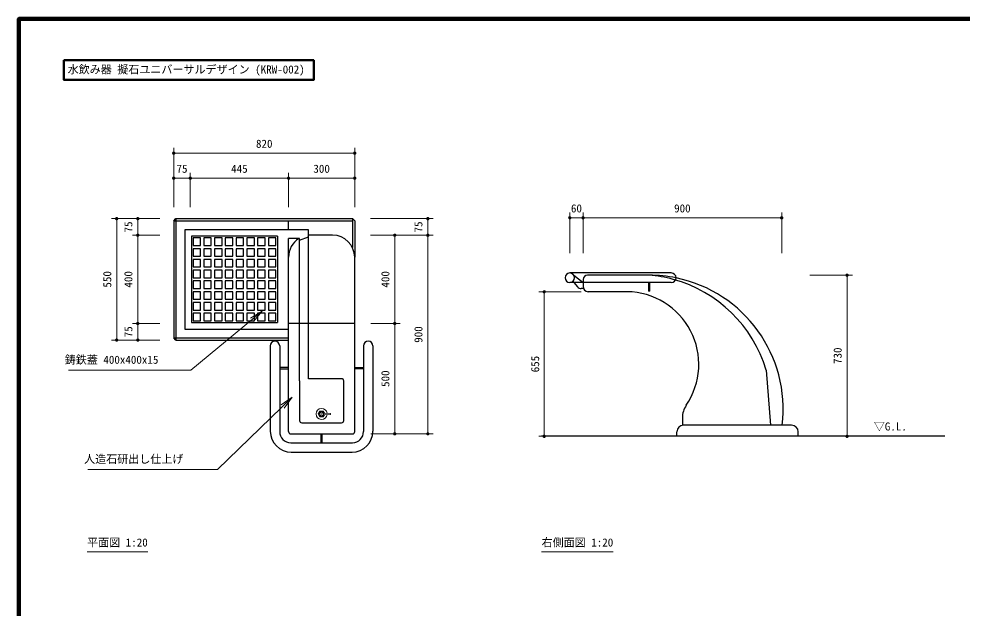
# Model space of a CAD drawing. Units: millimetres at full size, sheet at 1:20. Extents: x 300 to 8100, y 300 to 5640.
# Drawn here: x 300 to 4574, y 2970 to 5640 of the extents above; entities that cross this region are included whole.
import ezdxf
from ezdxf.enums import TextEntityAlignment as Align

# ---------------------------------------------------------------- set-up
doc = ezdxf.new("R2010")
doc.units = ezdxf.units.MM
doc.header["$LTSCALE"] = 20
for name, color, linetype, lineweight in [('D-STR-DIM\u3000寸法線、寸法値', 7, 'Continuous', 13), ('D-STR-HTXT\u3000旗上げ', 7, 'Continuous', 13), ('D-STR-TXT\u3000文字列', 7, 'Continuous', 13), ('D-STR\u3000構造物外形線', 1, 'Continuous', 25), ('D-TTL-FRAM\u3000タイトル枠、凡例図枠', 2, 'Continuous', 50), ('V-nasSTD', 3, 'Continuous', 140)]:
    doc.layers.add(name, color=color, linetype=linetype, lineweight=lineweight)
doc.styles.add('ＭＳ ゴシック', font='')
doc.styles.get('ＭＳ ゴシック').set_extended_font_data('MS Gothic')

# ---------------------------------------------------------------- blocks, each defined once
blk = doc.blocks.new('filled_dot')
at = {"color": 0, "linetype": 'Continuous', "lineweight": -2, "const_width": 1.25}
blk.add_lwpolyline([(-0.625, 0, 1), (0.625, 0, 1)], format="xyb", close=True, dxfattribs=at)
blk = doc.blocks.new('open_arrow')
at = {"color": 0, "linetype": 'Continuous', "lineweight": -2}
blk.add_lwpolyline([(7.5, 1.25), (0, 0), (7.5, -1.25)], dxfattribs=at)

msp = doc.modelspace()

# ---------------------------------------------------------------- linework, layer by layer
at = {"layer": 'D-STR-DIM\u3000寸法線、寸法値'}
for p, q in [((1001.92, 4786.8), (1001.92, 5055.5)), ((1821.92, 4786.8), (1821.92, 5055.5)), ((1821.92, 5031.5), (1001.92, 5031.5)), ((1001.92, 4786.8), (1001.92, 4942.15)), ((1076.92, 4918.15), (1001.92, 4918.15)), ((1076.92, 4786.8), (1076.92, 4942.15)), ((1076.92, 4786.8), (1076.92, 4942.15)), ((1521.92, 4918.15), (1076.92, 4918.15)), ((1521.92, 4786.8), (1521.92, 4942.15)), ((1521.92, 4786.8), (1521.92, 4942.15)), ((1821.92, 4918.15), (1521.92, 4918.15)), ((1821.92, 4786.8), (1821.92, 4942.15)), ((2796.62, 4577.99), (2796.62, 4762.58)), ((2856.62, 4577.99), (2856.62, 4762.58)), ((2856.62, 4577.99), (2856.62, 4762.58)), ((3756.62, 4577.99), (3756.62, 4762.58)), ((939.4, 4734.72), (719.19, 4734.72)), ((743.19, 4184.72), (743.19, 4734.72)), ((939.4, 4734.72), (814.81, 4734.72)), ((838.81, 4659.72), (838.81, 4734.72)), ((1893.28, 4734.72), (2177.22, 4734.72)), ((2153.22, 4659.72), (2153.22, 4734.72)), ((2856.62, 4738.58), (2796.62, 4738.58)), ((3756.62, 4738.58), (2856.62, 4738.58)), ((939.4, 4659.72), (814.81, 4659.72)), ((939.4, 4659.72), (814.81, 4659.72)), ((838.81, 4659.72), (838.81, 4259.72)), ((1893.28, 4659.72), (2177.22, 4659.72)), ((1893.28, 4659.72), (2177.22, 4659.72)), ((1893.28, 4659.72), (2027.41, 4659.72)), ((2003.41, 4659.72), (2003.41, 4259.72)), ((2153.22, 3759.72), (2153.22, 4659.72)), ((3883.62, 4478.54), (4076.87, 4478.54)), ((4052.87, 4478.54), (4052.87, 3748.54)), ((2848.5, 4403.33), (2656.5, 4403.33)), ((2680.5, 3748.54), (2680.5, 4403.33)), ((939.4, 4259.72), (814.81, 4259.72)), ((939.4, 4259.72), (814.81, 4259.72)), ((838.81, 4184.72), (838.81, 4259.72)), ((1895.44, 4259.72), (2027.41, 4259.72)), ((1895.44, 4259.72), (2027.41, 4259.72)), ((2003.41, 4259.72), (2003.41, 3759.72)), ((939.4, 4184.72), (719.19, 4184.72)), ((939.4, 4184.72), (814.81, 4184.72)), ((1895.44, 3759.72), (2177.22, 3759.72)), ((1895.44, 3759.72), (2027.41, 3759.72)), ((2848.5, 3748.54), (2656.5, 3748.54)), ((3864.85, 3748.54), (4076.87, 3748.54))]:
    msp.add_line(p, q, dxfattribs=at)
at = {"layer": 'D-STR-HTXT\u3000旗上げ'}
for points in [[(1402.8, 4314.94), (1078.86, 4048.44), (1070.86, 4048.44), (525.51, 4048.44), (798.18, 4048.44)], [(1538.1, 3925.62), (1199.83, 3598.33), (1191.83, 3598.33), (613.18, 3598.33), (902.5, 3598.33)]]:
    msp.add_lwpolyline(points, dxfattribs=at)
at = {"layer": 'D-STR-TXT\u3000文字列'}
for p, q in [((609.35, 3225.73), (884.35, 3225.73)), ((2668.72, 3225.73), (2993.72, 3225.73))]:
    msp.add_line(p, q, dxfattribs=at)
at = {"layer": 'D-STR\u3000構造物外形線'}
for p, q in [((1001.92, 4724.72), (1011.92, 4734.72)), ((1001.92, 4724.72), (1001.92, 4194.72)), ((1001.92, 4724.72), (1811.92, 4724.72)), ((1011.92, 4734.72), (1811.92, 4734.72)), ((1011.92, 4734.72), (1011.92, 4184.72)), ((1521.92, 4684.72), (1521.92, 4724.72)), ((1811.92, 4734.72), (1821.92, 4724.72)), ((1811.92, 4734.72), (1811.92, 4603.31)), ((1821.92, 4724.72), (1821.92, 4559.72)), ((1611.92, 4009.72), (1611.92, 4684.72)), ((1721.92, 4659.72), (1621.92, 4659.72)), ((1471.92, 4654.72), (1471.92, 4264.72)), ((1571.92, 4644.72), (1521.92, 4644.72)), ((1521.92, 3769.72), (1521.92, 4644.72)), ((1571.92, 4637.85), (1611.92, 4652.73)), ((1571.92, 3999.72), (1571.92, 4644.72)), ((1821.92, 3769.72), (1821.92, 4559.72)), ((3256.62, 4488.54), (2796.62, 4488.54)), ((3256.62, 4445.84), (2796.62, 4445.84)), ((2810.96, 4451.37), (2815.51, 4445.84)), ((2814.26, 4479.22), (2856.62, 4445.84)), ((2815.51, 4445.84), (2831.96, 4425.83)), ((2856.62, 4458.54), (2856.62, 4445.84)), ((2856.62, 4445.84), (2856.62, 4428.3)), ((3138.62, 4478.54), (2876.62, 4478.54)), ((3156.62, 4478.54), (3138.62, 4478.54)), ((2858.61, 4418.54), (2847.41, 4418.54)), ((3056.62, 4403.86), (2880.5, 4403.33)), ((3159.62, 4405.84), (3153.62, 4405.84)), ((1821.92, 4259.72), (1521.92, 4259.72)), ((1011.92, 4184.72), (1001.92, 4194.72)), ((1001.92, 4194.72), (1521.92, 4194.72)), ((1011.92, 4184.72), (1521.92, 4184.72)), ((1439.22, 4158.37), (1439.22, 3772.02)), ((1481.92, 4158.37), (1481.92, 3769.72)), ((1861.92, 4158.37), (1861.92, 3769.72)), ((1904.62, 4158.37), (1904.62, 3772.02)), ((3686.49, 4048.54), (3706.68, 3798.54)), ((1571.92, 3999.72), (1571.92, 3819.72)), ((1761.92, 4009.72), (1611.92, 4009.72)), ((1771.92, 3819.72), (1771.92, 3999.72)), ((1581.92, 3809.72), (1761.92, 3809.72)), ((3306.62, 3832.44), (3306.62, 3798.54)), ((3281.62, 3748.54), (3281.62, 3768.54)), ((3281.62, 3748.54), (3281.62, 3768.54)), ((3801.62, 3798.54), (3311.62, 3798.54)), ((3831.62, 3748.54), (3831.62, 3768.54)), ((3831.62, 3748.54), (3831.62, 3768.54)), ((1531.92, 3759.72), (1811.92, 3759.72)), ((1531.92, 3719.72), (1811.92, 3719.72)), ((4496.4, 3748.54), (2668.72, 3748.54)), ((1534.22, 3677.02), (1809.62, 3677.02))]:
    msp.add_line(p, q, dxfattribs=at)
at = {"layer": 'D-STR\u3000構造物外形線', "lineweight": 9}
for p, q in [((1664.12, 3863.22), (1656.33, 3849.72)), ((1656.33, 3849.72), (1664.12, 3836.22)), ((1664.41, 3862.72), (1656.9, 3849.72)), ((1656.9, 3849.72), (1664.41, 3836.72)), ((1667.01, 3858.22), (1662.1, 3849.72)), ((1662.1, 3849.72), (1667.01, 3841.22)), ((1679.71, 3863.22), (1664.12, 3863.22)), ((1679.42, 3862.72), (1664.41, 3862.72)), ((1676.82, 3858.22), (1667.01, 3858.22)), ((1681.73, 3849.72), (1676.82, 3858.22)), ((1676.82, 3841.22), (1681.73, 3849.72)), ((1684.85, 3853.31), (1679.42, 3862.72)), ((1685.51, 3853.18), (1679.71, 3863.22)), ((1686.84, 3853.04), (1711.92, 3852.22)), ((1711.92, 3847.22), (1686.84, 3846.39)), ((1711.92, 3852.22), (1711.92, 3847.22)), ((1664.12, 3836.22), (1679.71, 3836.22)), ((1664.41, 3836.72), (1679.42, 3836.72)), ((1667.01, 3841.22), (1676.82, 3841.22)), ((1679.42, 3836.72), (1684.85, 3846.13)), ((1679.71, 3836.22), (1685.51, 3846.26))]:
    msp.add_line(p, q, dxfattribs=at)
at = {"layer": 'D-STR\u3000構造物外形線'}
for points in [[(1611.92, 4684.72), (1051.92, 4684.72), (1051.92, 4234.72), (1521.92, 4234.72)], [(1471.92, 4654.72), (1081.92, 4654.72), (1081.92, 4264.72), (1471.92, 4264.72)], [(3159.62, 4405.84), (3159.62, 4445.84), (3153.62, 4445.84), (3153.62, 4405.84)], [(1521.92, 4059.72), (1481.92, 4059.72), (1481.92, 4053.72), (1521.92, 4053.72)], [(1821.92, 4059.72), (1861.92, 4059.72), (1861.92, 4053.72), (1821.92, 4053.72)], [(1668.92, 3759.72), (1668.92, 3719.72), (1674.92, 3719.72), (1674.92, 3759.72)]]:
    msp.add_lwpolyline(points, dxfattribs=at)
for points in [[(1123.35, 4647.41), (1089.23, 4647.41), (1089.23, 4613.28), (1123.35, 4613.28)], [(1172.1, 4647.41), (1137.98, 4647.41), (1137.98, 4613.28), (1172.1, 4613.28)], [(1220.85, 4647.41), (1186.73, 4647.41), (1186.73, 4613.28), (1220.85, 4613.28)], [(1269.6, 4647.41), (1235.48, 4647.41), (1235.48, 4613.28), (1269.6, 4613.28)], [(1318.35, 4647.41), (1284.23, 4647.41), (1284.23, 4613.28), (1318.35, 4613.28)], [(1367.1, 4647.41), (1332.98, 4647.41), (1332.98, 4613.28), (1367.1, 4613.28)], [(1415.85, 4647.41), (1381.73, 4647.41), (1381.73, 4613.28), (1415.85, 4613.28)], [(1464.6, 4647.41), (1430.48, 4647.41), (1430.48, 4613.28), (1464.6, 4613.28)], [(1123.35, 4598.66), (1089.23, 4598.66), (1089.23, 4564.53), (1123.35, 4564.53)], [(1172.1, 4598.66), (1137.98, 4598.66), (1137.98, 4564.53), (1172.1, 4564.53)], [(1220.85, 4598.66), (1186.73, 4598.66), (1186.73, 4564.53), (1220.85, 4564.53)], [(1269.6, 4598.66), (1235.48, 4598.66), (1235.48, 4564.53), (1269.6, 4564.53)], [(1318.35, 4598.66), (1284.23, 4598.66), (1284.23, 4564.53), (1318.35, 4564.53)], [(1367.1, 4598.66), (1332.98, 4598.66), (1332.98, 4564.53), (1367.1, 4564.53)], [(1415.85, 4598.66), (1381.73, 4598.66), (1381.73, 4564.53), (1415.85, 4564.53)], [(1464.6, 4598.66), (1430.48, 4598.66), (1430.48, 4564.53), (1464.6, 4564.53)], [(1123.35, 4549.91), (1089.23, 4549.91), (1089.23, 4515.78), (1123.35, 4515.78)], [(1172.1, 4549.91), (1137.98, 4549.91), (1137.98, 4515.78), (1172.1, 4515.78)], [(1220.85, 4549.91), (1186.73, 4549.91), (1186.73, 4515.78), (1220.85, 4515.78)], [(1269.6, 4549.91), (1235.48, 4549.91), (1235.48, 4515.78), (1269.6, 4515.78)], [(1318.35, 4549.91), (1284.23, 4549.91), (1284.23, 4515.78), (1318.35, 4515.78)], [(1367.1, 4549.91), (1332.98, 4549.91), (1332.98, 4515.78), (1367.1, 4515.78)], [(1415.85, 4549.91), (1381.73, 4549.91), (1381.73, 4515.78), (1415.85, 4515.78)], [(1464.6, 4549.91), (1430.48, 4549.91), (1430.48, 4515.78), (1464.6, 4515.78)], [(1123.35, 4501.16), (1089.23, 4501.16), (1089.23, 4467.03), (1123.35, 4467.03)], [(1172.1, 4501.16), (1137.98, 4501.16), (1137.98, 4467.03), (1172.1, 4467.03)], [(1220.85, 4501.16), (1186.73, 4501.16), (1186.73, 4467.03), (1220.85, 4467.03)], [(1269.6, 4501.16), (1235.48, 4501.16), (1235.48, 4467.03), (1269.6, 4467.03)], [(1318.35, 4501.16), (1284.23, 4501.16), (1284.23, 4467.03), (1318.35, 4467.03)], [(1367.1, 4501.16), (1332.98, 4501.16), (1332.98, 4467.03), (1367.1, 4467.03)], [(1415.85, 4501.16), (1381.73, 4501.16), (1381.73, 4467.03), (1415.85, 4467.03)], [(1464.6, 4501.16), (1430.48, 4501.16), (1430.48, 4467.03), (1464.6, 4467.03)], [(1123.35, 4452.41), (1089.23, 4452.41), (1089.23, 4418.28), (1123.35, 4418.28)], [(1172.1, 4452.41), (1137.98, 4452.41), (1137.98, 4418.28), (1172.1, 4418.28)], [(1220.85, 4452.41), (1186.73, 4452.41), (1186.73, 4418.28), (1220.85, 4418.28)], [(1269.6, 4452.41), (1235.48, 4452.41), (1235.48, 4418.28), (1269.6, 4418.28)], [(1318.35, 4452.41), (1284.23, 4452.41), (1284.23, 4418.28), (1318.35, 4418.28)], [(1367.1, 4452.41), (1332.98, 4452.41), (1332.98, 4418.28), (1367.1, 4418.28)], [(1415.85, 4452.41), (1381.73, 4452.41), (1381.73, 4418.28), (1415.85, 4418.28)], [(1464.6, 4452.41), (1430.48, 4452.41), (1430.48, 4418.28), (1464.6, 4418.28)], [(1123.35, 4403.66), (1089.23, 4403.66), (1089.23, 4369.53), (1123.35, 4369.53)], [(1172.1, 4403.66), (1137.98, 4403.66), (1137.98, 4369.53), (1172.1, 4369.53)], [(1220.85, 4403.66), (1186.73, 4403.66), (1186.73, 4369.53), (1220.85, 4369.53)], [(1269.6, 4403.66), (1235.48, 4403.66), (1235.48, 4369.53), (1269.6, 4369.53)], [(1318.35, 4403.66), (1284.23, 4403.66), (1284.23, 4369.53), (1318.35, 4369.53)], [(1367.1, 4403.66), (1332.98, 4403.66), (1332.98, 4369.53), (1367.1, 4369.53)], [(1415.85, 4403.66), (1381.73, 4403.66), (1381.73, 4369.53), (1415.85, 4369.53)], [(1464.6, 4403.66), (1430.48, 4403.66), (1430.48, 4369.53), (1464.6, 4369.53)], [(1123.35, 4354.91), (1089.23, 4354.91), (1089.23, 4320.78), (1123.35, 4320.78)], [(1172.1, 4354.91), (1137.98, 4354.91), (1137.98, 4320.78), (1172.1, 4320.78)], [(1220.85, 4354.91), (1186.73, 4354.91), (1186.73, 4320.78), (1220.85, 4320.78)], [(1269.6, 4354.91), (1235.48, 4354.91), (1235.48, 4320.78), (1269.6, 4320.78)], [(1318.35, 4354.91), (1284.23, 4354.91), (1284.23, 4320.78), (1318.35, 4320.78)], [(1367.1, 4354.91), (1332.98, 4354.91), (1332.98, 4320.78), (1367.1, 4320.78)], [(1415.85, 4354.91), (1381.73, 4354.91), (1381.73, 4320.78), (1415.85, 4320.78)], [(1464.6, 4354.91), (1430.48, 4354.91), (1430.48, 4320.78), (1464.6, 4320.78)], [(1123.35, 4306.16), (1089.23, 4306.16), (1089.23, 4272.03), (1123.35, 4272.03)], [(1172.1, 4306.16), (1137.98, 4306.16), (1137.98, 4272.03), (1172.1, 4272.03)], [(1220.85, 4306.16), (1186.73, 4306.16), (1186.73, 4272.03), (1220.85, 4272.03)], [(1269.6, 4306.16), (1235.48, 4306.16), (1235.48, 4272.03), (1269.6, 4272.03)], [(1318.35, 4306.16), (1284.23, 4306.16), (1284.23, 4272.03), (1318.35, 4272.03)], [(1367.1, 4306.16), (1332.98, 4306.16), (1332.98, 4272.03), (1367.1, 4272.03)], [(1415.85, 4306.16), (1381.73, 4306.16), (1381.73, 4272.03), (1415.85, 4272.03)], [(1464.6, 4306.16), (1430.48, 4306.16), (1430.48, 4272.03), (1464.6, 4272.03)]]:
    msp.add_lwpolyline(points, close=True, dxfattribs=at)
at = {"layer": 'D-STR\u3000構造物外形線', "lineweight": 9}
for radius in [8.25, 1.25]:
    msp.add_circle((1671.92, 3849.72), radius, dxfattribs=at)
at = {"layer": 'D-STR\u3000構造物外形線'}
for centre, radius, start, end in [((1621.92, 4559.72), 100, 90, 95.73917), ((1721.92, 4559.72), 100, 0, 90), ((1621.92, 4559.72), 100, 121.78833, 180), ((2796.62, 4467.19), 21.35, 90, 270), ((2796.62, 4467.19), 21.35, 270, 90), ((3256.62, 4467.19), 21.35, 270, 90), ((2876.62, 4458.54), 20, 90, 180), ((3156.62, 3871.89), 606.65, 78.46291, 90), ((3105.58, 3874.18), 606.51, 74.77478, 85.17257), ((3105.58, 3874.18), 606.51, 16.70687, 74.77478), ((3156.62, 3871.89), 606.65, 353.05502, 78.46291), ((2847.41, 4438.54), 20, 219.42815, 270), ((2881.62, 4428.3), 25, 180, 267.42817), ((3051.42, 4074.22), 329.68, 325.85456, 89.09544), ((1460.57, 4158.37), 21.35, 0, 180), ((1883.27, 4158.37), 21.35, 0, 180), ((1761.92, 3999.72), 10, 0, 90), ((3406.62, 3832.44), 100, 145.43968, 180), ((1581.92, 3819.72), 10, 180, 270), ((1761.92, 3819.72), 10, 270, 0), ((1534.22, 3772.02), 95, 180, 270), ((1531.92, 3769.72), 50, 180, 270), ((1531.92, 3769.72), 10, 180, 270), ((1809.62, 3772.02), 95, 270, 0), ((1811.92, 3769.72), 50, 270, 0), ((1811.92, 3769.72), 10, 270, 0), ((3311.62, 3768.54), 30, 90, 180), ((3801.62, 3768.54), 30, 0, 90)]:
    msp.add_arc(centre, radius, start, end, dxfattribs=at)
at = {"layer": 'D-STR\u3000構造物外形線', "lineweight": 9}
for centre, radius, start, end in [((1671.92, 3849.72), 25, 6.89187, 353.10813), ((1671.92, 3849.72), 10.25, 41.13213, 318.86787), ((1687.17, 3863.04), 10, 221.13213, 268.11385), ((1687.17, 3836.4), 10, 91.88615, 138.86787)]:
    msp.add_arc(centre, radius, start, end, dxfattribs=at)
at = {"layer": 'D-TTL-FRAM\u3000タイトル枠、凡例図枠'}
msp.add_lwpolyline([(503.96, 5452.67), (1636.16, 5452.67), (1636.16, 5363.47), (503.96, 5363.47)], close=True, dxfattribs=at)
at = {"layer": 'V-nasSTD'}
msp.add_lwpolyline([(300, 300), (300, 5640), (8100, 5640), (8100, 300)], close=True, dxfattribs=at)

# ---------------------------------------------------------------- block references
at = {"layer": 'D-STR-DIM\u3000寸法線、寸法値', "xscale": 6, "yscale": 6}
for p in [(1001.92, 5031.5), (1001.92, 4918.15), (1076.92, 4918.15), (1521.92, 4918.15), (2796.62, 4738.58), (2856.62, 4738.58)]:
    msp.add_blockref('filled_dot', p, dxfattribs=at)
for p, rotation in [((1821.92, 5031.5), 180), ((1076.92, 4918.15), 180), ((1521.92, 4918.15), 180), ((1821.92, 4918.15), 180), ((2856.62, 4738.58), 180), ((3756.62, 4738.58), 180), ((743.19, 4734.72), 270), ((838.81, 4734.72), 270), ((2153.22, 4734.72), 270), ((838.81, 4659.72), 90), ((838.81, 4659.72), 270), ((2003.41, 4659.72), 270), ((2153.22, 4659.72), 90), ((2153.22, 4659.72), 270), ((4052.87, 4478.54), 270), ((2680.5, 4403.33), 270), ((838.81, 4259.72), 90), ((838.81, 4259.72), 270), ((2003.41, 4259.72), 270), ((2003.41, 4259.72), 90), ((743.19, 4184.72), 90), ((838.81, 4184.72), 90), ((2003.41, 3759.72), 90), ((2153.22, 3759.72), 90), ((2680.5, 3748.54), 90), ((4052.87, 3748.54), 90)]:
    msp.add_blockref('filled_dot', p, dxfattribs=dict(at, rotation=rotation))
at = {"layer": 'D-STR-HTXT\u3000旗上げ', "xscale": 8, "yscale": 8}
for p, rotation in [((1402.8, 4314.94), 219.4), ((1538.1, 3925.62), 224.1)]:
    msp.add_blockref('open_arrow', p, dxfattribs=dict(at, rotation=rotation))

# ---------------------------------------------------------------- texts
at = {"layer": 'D-STR-DIM\u3000寸法線、寸法値', "style": 'ＭＳ ゴシック'}
for s, p in [('820', (1411.92, 5074.25)), ('75', (1039.42, 4960.91)), ('445', (1299.42, 4960.91)), ('300', (1671.92, 4960.91)), ('60', (2826.62, 4781.34)), ('900', (3306.62, 4781.34))]:
    msp.add_text(s, height=36.66, dxfattribs=at).set_placement(p, align=Align.MIDDLE_CENTER)
for s, p in [('75', (796.05, 4697.22)), ('75', (2110.46, 4697.22)), ('550', (700.44, 4459.72)), ('400', (796.05, 4459.72)), ('400', (1960.65, 4459.72)), ('75', (796.05, 4222.22)), ('900', (2110.46, 4209.72)), ('730', (4010.12, 4113.54)), ('655', (2639.41, 4075.93)), ('500', (1960.65, 4009.72))]:
    msp.add_text(s, height=36.66, rotation=90, dxfattribs=at).set_placement(p, align=Align.MIDDLE_CENTER)
at = {"layer": 'D-STR-HTXT\u3000旗上げ', "style": 'ＭＳ ゴシック'}
msp.add_text('水飲み器 擬石ユニバーサルデザイン (KRW-002)', height=36.66, dxfattribs=at).set_placement((520.92, 5410.69), align=Align.MIDDLE_LEFT)
for s, p in [('鋳鉄蓋 400x400x15', (507.92, 4066.2)), ('人造石研出し仕上げ', (595.65, 3616.08))]:
    msp.add_text(s, height=36.66, dxfattribs=at).set_placement(p, align=Align.BOTTOM_LEFT)
at = {"layer": 'D-STR-TXT\u3000文字列', "style": 'ＭＳ ゴシック'}
for s, p in [('▽G.L.', (4174.17, 3811.55)), ('平面図 1:20', (609.35, 3285.73)), ('右側面図 1:20', (2668.72, 3285.73))]:
    msp.add_text(s, height=36.66, dxfattribs=at).set_placement(p, align=Align.TOP_LEFT)

doc.saveas('drawing.dxf')
